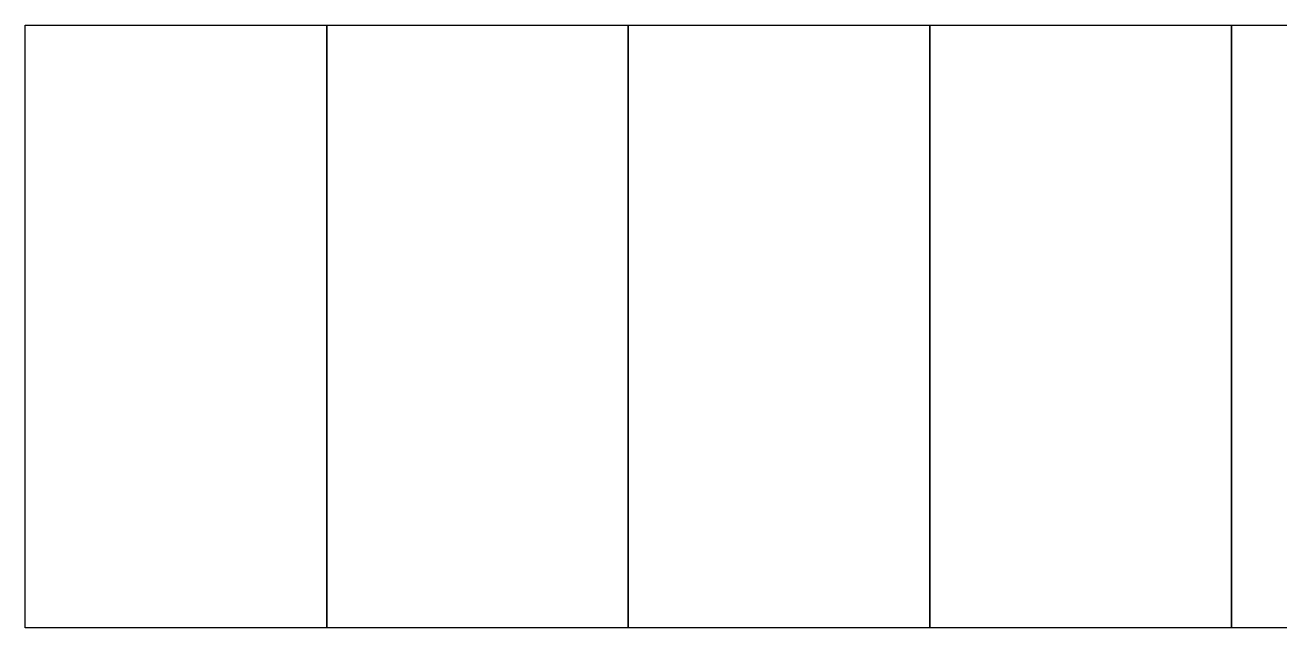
# Model space of a CAD drawing. Header units: millimetres. Extents: x 2433 to 8130, y 439 to 3000.
# Drawn here: x 5624.8 to 6024.2, y 2807.9 to 2999.9 of the extents above; entities that cross this region are included whole.
import ezdxf

# ---------------------------------------------------------------- set-up
doc = ezdxf.new("R2010")
doc.units = ezdxf.units.MM
doc.header["$LTSCALE"] = 100

msp = doc.modelspace()

# ---------------------------------------------------------------- linework, layer by layer
for p, q in [((6008.802, 2999.911), (6008.802, 2807.911)), ((6507.436, 2807.911), (5624.802, 2807.911))]:
    msp.add_line(p, q)
for points in [[(5720.802, 2999.911), (5720.802, 2807.911), (5624.802, 2807.911), (5624.802, 2999.911)], [(5816.802, 2999.911), (5816.802, 2807.911), (5720.802, 2807.911), (5720.802, 2999.911)], [(5912.802, 2999.911), (5912.802, 2807.911), (5816.802, 2807.911), (5816.802, 2999.911)], [(6008.802, 2999.911), (6008.802, 2807.911), (5912.802, 2807.911), (5912.802, 2999.911)], [(6104.802, 2999.911), (6104.802, 2807.911), (6008.802, 2807.911), (6008.802, 2999.911)]]:
    msp.add_lwpolyline(points, close=True)

doc.saveas('drawing.dxf')
